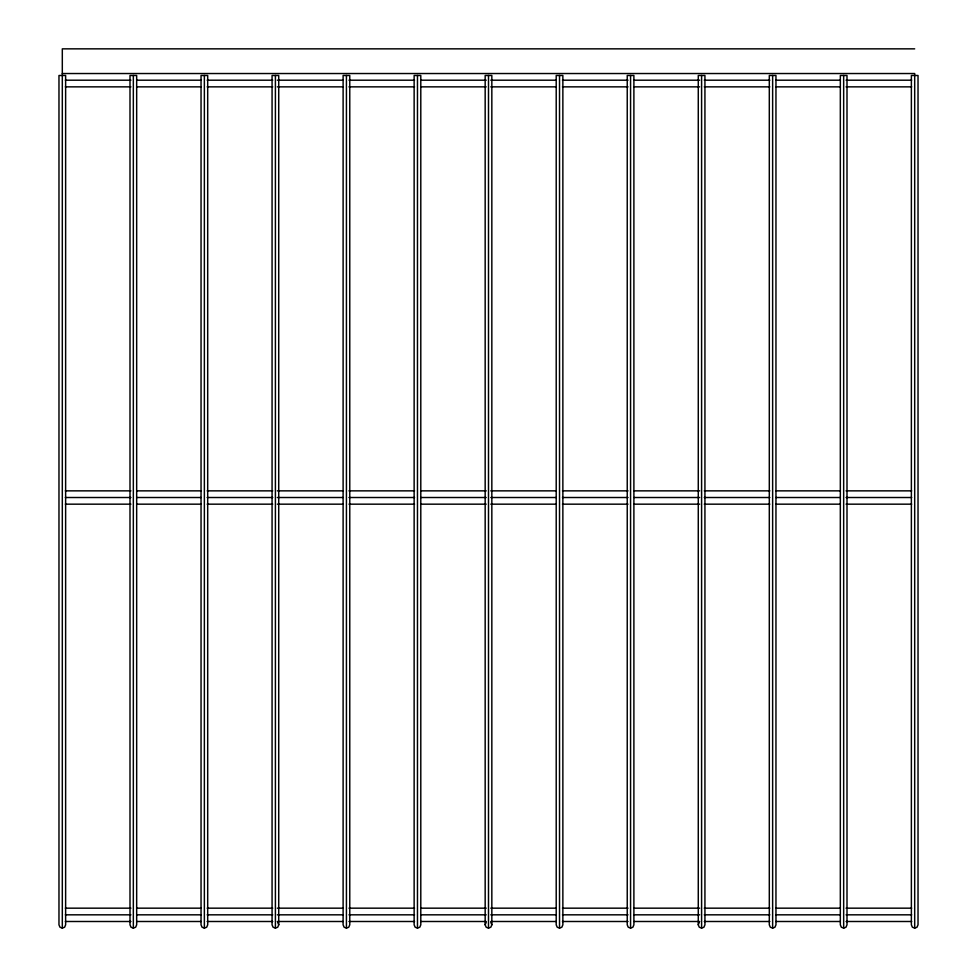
<?xml version="1.0" encoding="UTF-8"?>
<svg xmlns="http://www.w3.org/2000/svg" width="977" height="977" viewBox="0 0 977 977"><rect width="100%" height="100%" fill="white"/><g stroke="black" fill="none" stroke-linecap="round" stroke-linejoin="round"><path stroke-width="1.47" d="M278.726 924.816L277.761 927.173L275.404 928.15L273.047 927.173L272.07 924.816L272.07 75.485L278.726 75.485L278.726 924.816L277.761 922.471M485.166 924.816L485.166 75.485L491.834 75.485L491.834 924.816L490.857 927.173L488.5 928.15L486.143 927.173L485.166 924.816L486.143 922.471M698.274 924.816L698.274 75.485L704.93 75.485L704.93 924.816L703.953 927.173L701.596 928.15L699.239 927.173L698.274 924.816L699.239 922.471M62.308 928.15L64.653 927.173L65.63 924.816L65.63 75.485L58.974 75.485L58.974 924.816L59.951 927.173L62.308 928.15L62.308 48.85L914.692 48.85M133.336 928.15L135.693 927.173L136.67 924.816L136.67 75.485L130.002 75.485L130.002 924.816L130.979 927.173L133.336 928.15L133.336 75.485M204.364 928.15L206.721 927.173L207.698 924.816L207.698 75.485L201.042 75.485L201.042 924.816L202.019 927.173L204.364 928.15L204.364 75.485M346.432 928.15L348.789 927.173L349.766 924.816L349.766 75.485L343.11 75.485L343.11 924.816L344.075 927.173L346.432 928.15L346.432 75.485M417.472 928.15L419.817 927.173L420.794 924.816L420.794 75.485L414.138 75.485L414.138 924.816L415.115 927.173L417.472 928.15L417.472 75.485M559.528 928.15L561.885 927.173L562.862 924.816L562.862 75.485L556.206 75.485L556.206 924.816L557.183 927.173L559.528 928.15L559.528 75.485M630.568 928.15L632.925 927.173L633.89 924.816L633.89 75.485L627.234 75.485L627.234 924.816L628.211 927.173L630.568 928.15L630.568 75.485M772.636 928.15L774.981 927.173L775.958 924.816L775.958 75.485L769.302 75.485L769.302 924.816L770.279 927.173L772.636 928.15L772.636 75.485M843.664 928.15L846.021 927.173L846.998 924.816L846.998 75.485L840.33 75.485L840.33 924.816L841.307 927.173L843.664 928.15L843.664 75.485M914.692 928.15L917.049 927.173L918.026 924.816L918.026 75.485L911.37 75.485L911.37 924.816L912.347 927.173L914.692 928.15L914.692 73.531L62.308 73.531M65.349 80.199L130.918 80.199M137.024 80.199L201.067 80.199M207.161 80.199L272.73 80.199M277.309 80.199L342.878 80.199M348.972 80.199L414.541 80.199M420.647 80.199L486.216 80.199M490.784 80.199L556.353 80.199M562.459 80.199L628.028 80.199M634.122 80.199L699.691 80.199M704.27 80.199L769.839 80.199M775.933 80.199L839.976 80.199M846.082 80.199L911.651 80.199M65.349 86.855L130.918 86.855M137.024 86.855L201.067 86.855M207.161 86.855L272.73 86.855M277.309 86.855L342.878 86.855M348.972 86.855L414.541 86.855M420.647 86.855L486.216 86.855M490.784 86.855L556.353 86.855M562.459 86.855L628.028 86.855M634.122 86.855L699.691 86.855M704.27 86.855L769.839 86.855M775.933 86.855L839.976 86.855M846.082 86.855L911.651 86.855M65.349 490.857L130.918 490.857M137.024 490.857L201.067 490.857M207.161 490.857L272.73 490.857M277.309 490.857L342.878 490.857M348.972 490.857L414.541 490.857M420.647 490.857L486.216 490.857M490.784 490.857L556.353 490.857M562.459 490.857L628.028 490.857M634.122 490.857L699.691 490.857M704.27 490.857L769.839 490.857M775.933 490.857L839.976 490.857M846.082 490.857L911.651 490.857M65.349 497.513L130.918 497.513M137.024 497.513L201.067 497.513M207.161 497.513L272.73 497.513M277.309 497.513L342.878 497.513M348.972 497.513L414.541 497.513M420.647 497.513L486.216 497.513M490.784 497.513L556.353 497.513M562.459 497.513L628.028 497.513M634.122 497.513L699.691 497.513M704.27 497.513L769.839 497.513M775.933 497.513L839.976 497.513M846.082 497.513L911.651 497.513M65.349 504.169L130.918 504.169M137.024 504.169L201.067 504.169M207.161 504.169L272.73 504.169M277.309 504.169L342.878 504.169M348.972 504.169L414.541 504.169M420.647 504.169L486.216 504.169M490.784 504.169L556.353 504.169M562.459 504.169L628.028 504.169M634.122 504.169L699.691 504.169M704.27 504.169L769.839 504.169M775.933 504.169L839.976 504.169M846.082 504.169L911.651 504.169M65.349 908.17L130.918 908.17M137.024 908.17L201.067 908.17M207.161 908.17L272.73 908.17M277.309 908.17L342.878 908.17M348.972 908.17L414.541 908.17M420.647 908.17L486.216 908.17M490.784 908.17L556.353 908.17M562.459 908.17L628.028 908.17M634.122 908.17L699.691 908.17M704.27 908.17L769.839 908.17M775.933 908.17L839.976 908.17M846.082 908.17L911.651 908.17M65.349 914.826L130.918 914.826M137.024 914.826L201.067 914.826M207.161 914.826L272.73 914.826M277.309 914.826L342.878 914.826M348.972 914.826L414.541 914.826M420.647 914.826L486.216 914.826M490.784 914.826L556.353 914.826M562.459 914.826L628.028 914.826M634.122 914.826L699.691 914.826M704.27 914.826L769.839 914.826M775.933 914.826L839.976 914.826M846.082 914.826L911.651 914.826M65.349 921.494L130.918 921.494M137.024 921.494L201.067 921.494M207.161 921.494L272.73 921.494M277.309 921.494L342.878 921.494M348.972 921.494L414.541 921.494M420.647 921.494L486.216 921.494M490.784 921.494L556.353 921.494M562.459 921.494L628.028 921.494M634.122 921.494L699.691 921.494M704.27 921.494L769.839 921.494M775.933 921.494L839.976 921.494M846.082 921.494L911.651 921.494M490.857 922.471L491.834 924.816M701.596 75.485L701.596 928.15M488.5 75.485L488.5 928.15M275.404 75.485L275.404 928.15"/></g></svg>
